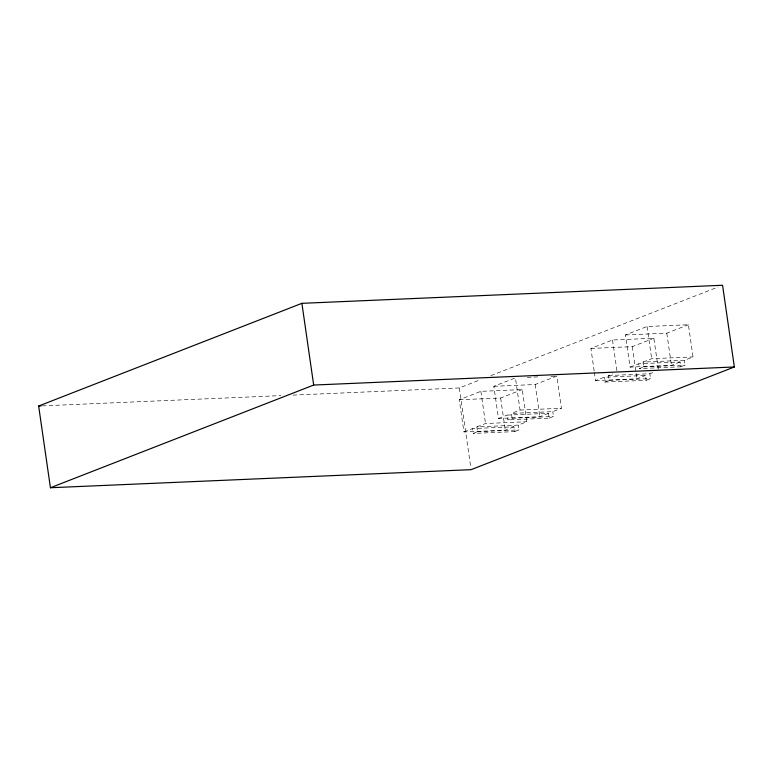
<?xml version="1.0" encoding="UTF-8"?>
<svg xmlns="http://www.w3.org/2000/svg" width="773" height="773" viewBox="0 0 773 773"><rect width="100%" height="100%" fill="white"/><g stroke="black" fill="none" stroke-linecap="round" stroke-linejoin="round"><path stroke-width="0.58" stroke-dasharray="3.87 2.9" d="M292.986 395.1L459.326 387.949L480.7 379.611M490.826 375.659L718.078 287.015M513.91 426.793L505.271 430.165L463.916 431.943L459.288 399.776L480.874 391.351L522.229 389.573L526.867 421.739L518.229 425.111L476.873 426.889L477.569 431.721L473.25 433.402L472.554 428.571L513.91 426.793L514.605 431.624L473.25 433.402M548.463 413.323L539.825 416.686L498.469 418.464L493.831 386.297L515.427 377.871L520.055 410.048L511.426 413.41L512.113 418.241L507.803 419.923L507.107 415.101L548.463 413.323L549.159 418.145L507.803 419.923M594.166 371.069L590.91 348.43L612.496 340.004L653.852 338.226L658.316 369.204M680.085 361.977L671.447 365.349L630.092 367.127L625.454 334.951L647.049 326.525L688.405 324.747L693.033 356.923L684.405 360.295L643.049 362.073L643.745 366.895L639.426 368.576L638.73 363.754L680.085 361.977L680.781 366.798L639.426 368.576M459.288 399.776L500.643 397.998L522.229 389.573M493.831 386.297L535.187 384.519L556.782 376.093L561.411 408.27L552.782 411.632L511.426 413.41M590.91 348.43L632.266 346.652L653.852 338.226M625.454 334.951L666.809 333.173L688.405 324.747M463.916 431.943L472.554 428.571M476.873 426.889L485.512 423.517L526.867 421.739M498.469 418.464L507.107 415.101M594.34 372.257L595.548 380.596L604.177 377.234L645.532 375.456L646.228 380.277L604.873 382.055L604.177 377.234M604.873 382.055L609.192 380.374L608.496 375.543L612.815 373.861M630.092 367.127L638.73 363.754M643.049 362.073L651.678 358.701L693.033 356.923M595.548 380.596L636.904 378.818L645.532 375.456M608.496 375.543L649.851 373.765L654.171 372.084M514.605 431.624L518.925 429.943L518.229 425.111M549.159 418.145L553.478 416.463L552.782 411.632M646.228 380.277L650.547 378.596L649.851 373.765M680.781 366.798L685.1 365.117L684.405 360.295M643.745 366.895L685.1 365.117M527.234 377.369L539.052 376.857M550.869 376.345L556.782 376.093M609.192 380.374L650.547 378.596M42.264 405.873L280.928 395.612M520.055 410.048L561.411 408.27M512.113 418.241L553.478 416.463M477.569 431.721L518.925 429.943M666.809 333.173L671.447 365.349M647.049 326.525L651.678 358.701M632.266 346.652L636.904 378.818M612.496 340.004L617.134 372.18M535.187 384.519L539.825 416.686M500.643 397.998L505.271 430.165M480.874 391.351L485.512 423.517M459.326 387.949L470.757 467.288"/><path stroke-width="1.16" d="M38.65 406.028L301.895 303.335L722.571 285.256L734.35 366.972L471.105 469.665L50.429 487.744L38.65 406.028L41.056 405.922M50.429 487.744L313.674 385.051L734.35 366.972M301.895 303.335L313.674 385.051"/></g></svg>
